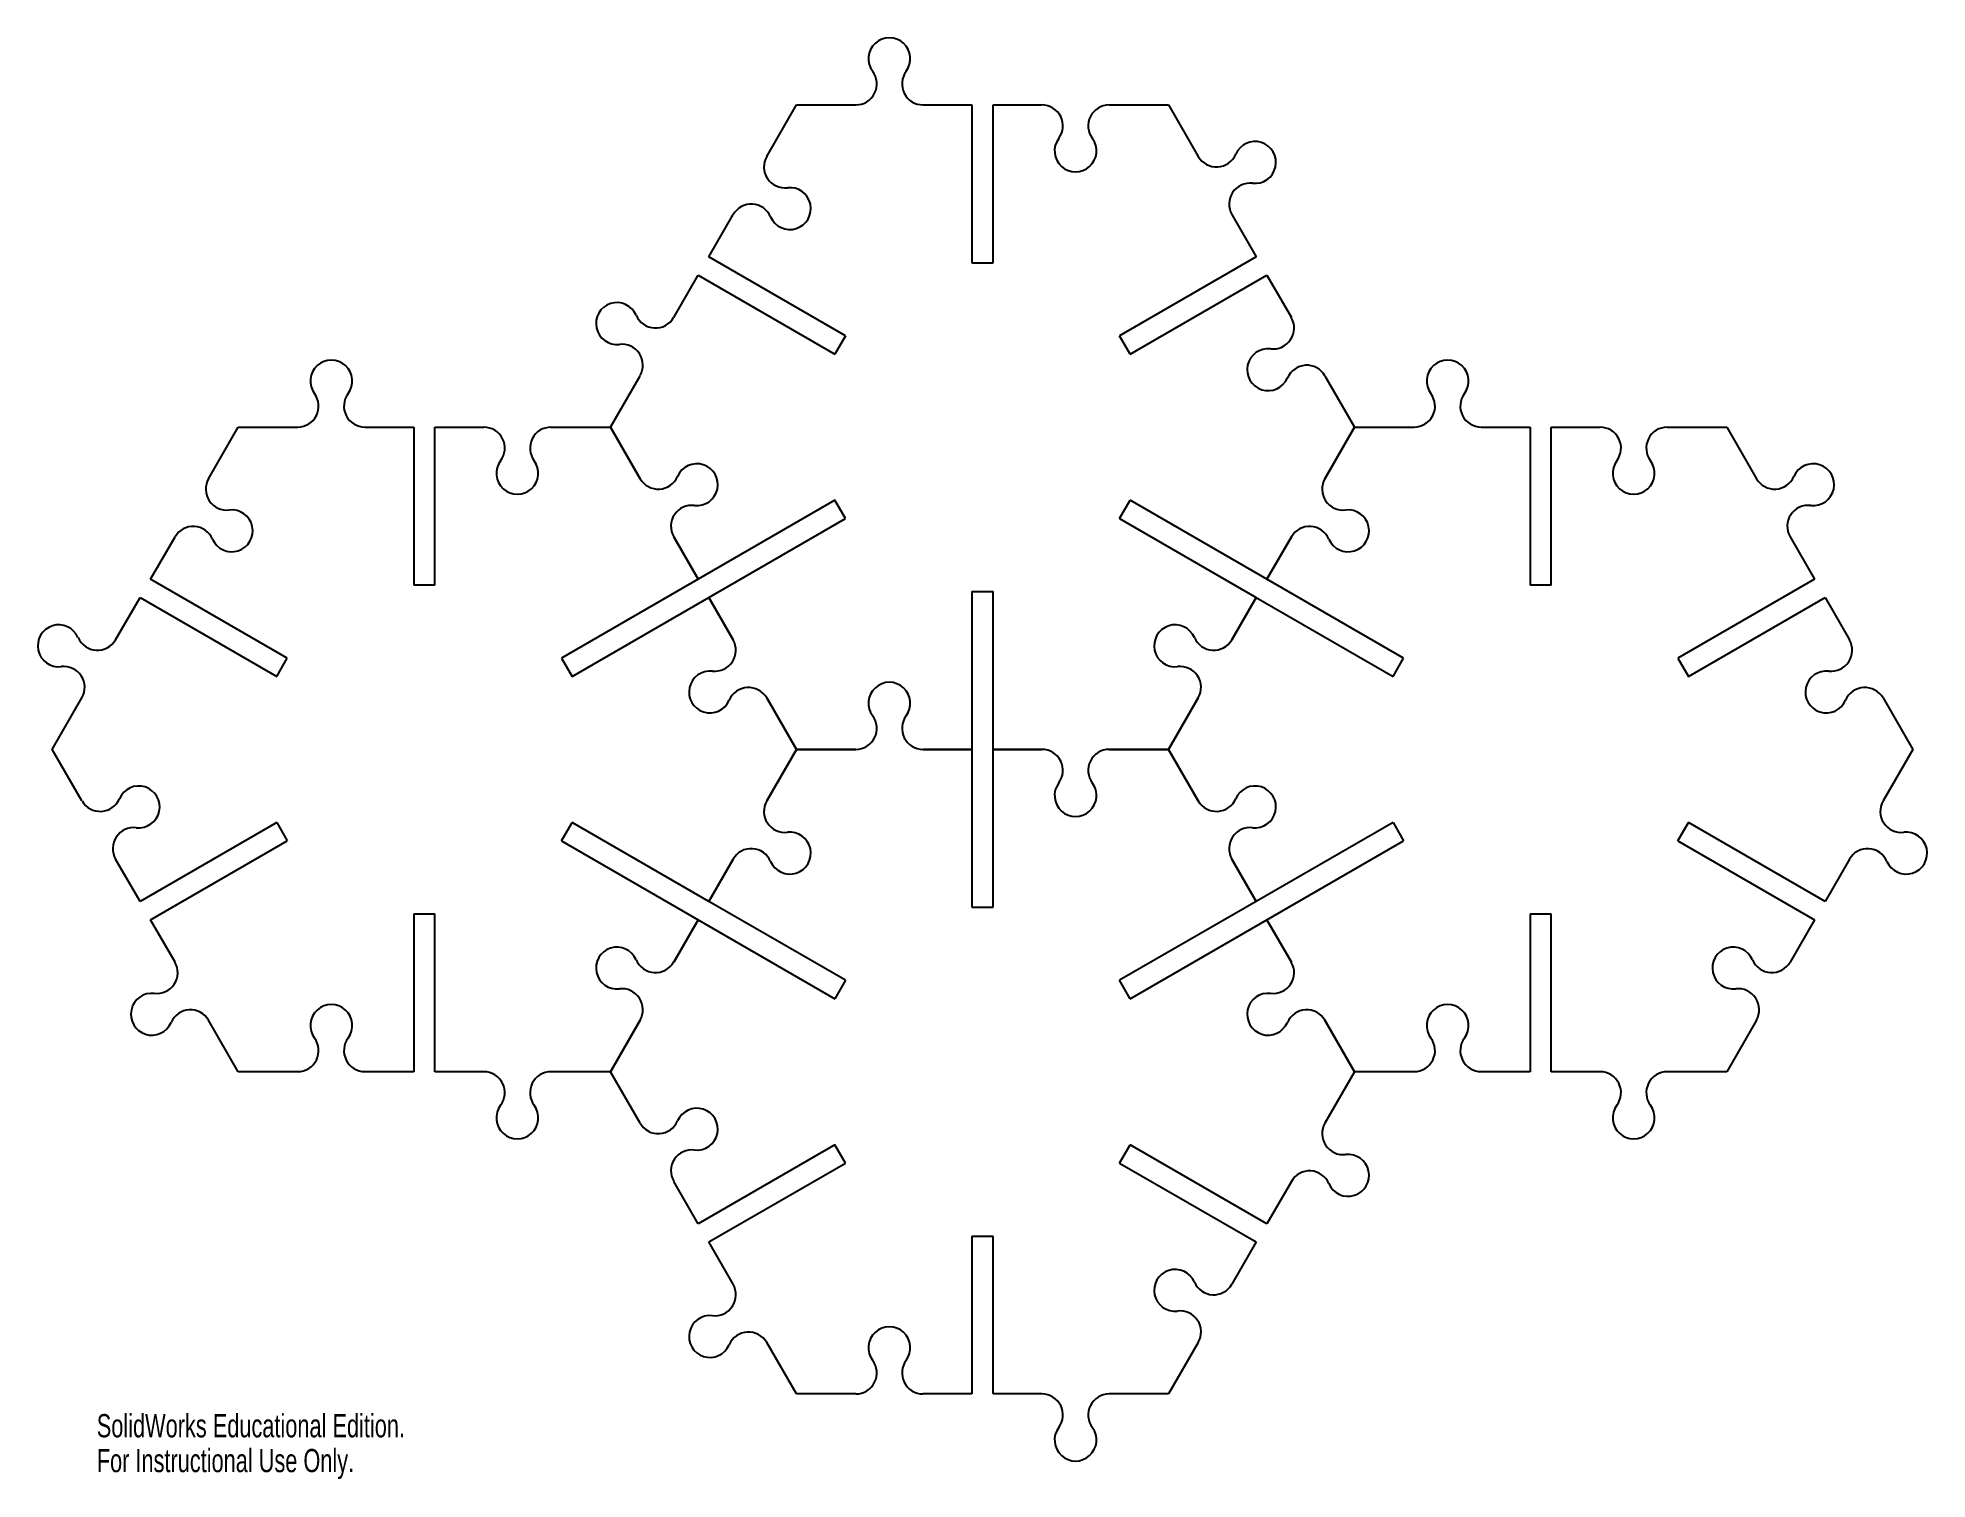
# Model space of a CAD drawing. Header units: inches. Extents: x -0.7 to 20.4, y 0 to 16.1.
import ezdxf

# ---------------------------------------------------------------- set-up
doc = ezdxf.new("R2010")
doc.units = ezdxf.units.IN
doc.header["$MEASUREMENT"] = 0
doc.styles.add('SLDTEXTSTYLE0', font='TXT', dxfattribs={"width": 0.7})

msp = doc.modelspace()

# ---------------------------------------------------------------- linework, layer by layer
at = {"color": 7, "linetype": 'Continuous'}
for p, q in [((7.484, 14.774), (7.816, 15.349)), ((7.816, 15.349), (8.48, 15.349)), ((9.23, 15.349), (9.777, 15.349)), ((9.777, 15.349), (9.777, 13.586)), ((10.013, 13.586), (10.013, 15.349)), ((10.013, 15.349), (10.559, 15.349)), ((11.309, 15.349), (11.973, 15.349)), ((11.973, 15.349), (12.305, 14.774)), ((6.836, 13.651), (7.109, 14.124)), ((12.68, 14.124), (12.953, 13.651)), ((8.363, 12.77), (6.836, 13.651)), ((9.777, 13.586), (10.013, 13.586)), ((12.953, 13.651), (11.426, 12.77)), ((6.445, 12.974), (6.718, 13.447)), ((6.718, 13.447), (8.245, 12.565)), ((11.544, 12.565), (13.071, 13.447)), ((13.071, 13.447), (13.345, 12.974)), ((8.363, 12.77), (8.245, 12.565)), ((11.544, 12.565), (11.426, 12.77)), ((5.738, 11.749), (6.07, 12.324)), ((13.72, 12.324), (14.052, 11.749)), ((1.249, 11.174), (1.581, 11.749)), ((1.581, 11.749), (2.245, 11.749)), ((2.995, 11.749), (3.541, 11.749)), ((3.541, 11.749), (3.541, 9.986)), ((3.777, 9.986), (3.777, 11.749)), ((3.777, 11.749), (4.324, 11.749)), ((5.074, 11.749), (5.738, 11.749)), ((6.07, 11.174), (5.738, 11.749)), ((5.738, 11.749), (6.07, 11.174)), ((14.052, 11.749), (13.72, 11.174)), ((13.72, 11.174), (14.052, 11.749)), ((14.052, 11.749), (14.716, 11.749)), ((15.466, 11.749), (16.012, 11.749)), ((16.012, 11.749), (16.012, 9.986)), ((16.248, 9.986), (16.248, 11.749)), ((16.248, 11.749), (16.794, 11.749)), ((17.544, 11.749), (18.209, 11.749)), ((18.209, 11.749), (18.541, 11.174)), ((8.245, 10.933), (6.718, 10.051)), ((8.363, 10.729), (8.245, 10.933)), ((11.426, 10.729), (11.544, 10.933)), ((13.071, 10.051), (11.544, 10.933)), ((6.836, 9.847), (8.363, 10.729)), ((11.426, 10.729), (12.953, 9.847)), ((0.601, 10.051), (0.874, 10.524)), ((6.718, 10.051), (6.445, 10.524)), ((6.445, 10.524), (6.718, 10.051)), ((13.345, 10.524), (13.071, 10.051)), ((13.071, 10.051), (13.345, 10.524)), ((18.916, 10.524), (19.189, 10.051)), ((2.128, 9.17), (0.601, 10.051)), ((3.777, 9.986), (3.541, 9.986)), ((6.718, 10.051), (5.191, 9.17)), ((14.599, 9.17), (13.071, 10.051)), ((16.248, 9.986), (16.012, 9.986)), ((19.189, 10.051), (17.662, 9.17)), ((0.21, 9.374), (0.483, 9.847)), ((0.483, 9.847), (2.01, 8.965)), ((5.309, 8.965), (6.836, 9.847)), ((7.109, 9.374), (6.836, 9.847)), ((6.836, 9.847), (7.109, 9.374)), ((9.777, 9.913), (9.777, 8.149)), ((9.777, 9.913), (10.013, 9.913)), ((10.013, 8.149), (10.013, 9.913)), ((12.953, 9.847), (12.68, 9.374)), ((12.68, 9.374), (12.953, 9.847)), ((12.953, 9.847), (14.481, 8.965)), ((17.78, 8.965), (19.307, 9.847)), ((19.307, 9.847), (19.58, 9.374)), ((2.01, 8.965), (2.128, 9.17)), ((5.191, 9.17), (5.309, 8.965)), ((14.481, 8.965), (14.599, 9.17)), ((17.662, 9.17), (17.78, 8.965)), ((-0.498, 8.149), (-0.165, 8.724)), ((7.816, 8.149), (7.484, 8.724)), ((7.484, 8.724), (7.816, 8.149)), ((12.305, 8.724), (11.973, 8.149)), ((11.973, 8.149), (12.305, 8.724)), ((19.955, 8.724), (20.287, 8.149)), ((-0.165, 7.574), (-0.498, 8.149)), ((7.484, 7.574), (7.816, 8.149)), ((7.816, 8.149), (7.484, 7.574)), ((8.48, 8.149), (7.816, 8.149)), ((7.816, 8.149), (8.48, 8.149)), ((9.777, 8.149), (9.23, 8.149)), ((9.23, 8.149), (9.777, 8.149)), ((9.777, 8.149), (9.777, 6.386)), ((10.559, 8.149), (10.013, 8.149)), ((10.013, 6.386), (10.013, 8.149)), ((10.013, 8.149), (10.559, 8.149)), ((11.973, 8.149), (11.309, 8.149)), ((11.309, 8.149), (11.973, 8.149)), ((11.973, 8.149), (12.305, 7.574)), ((12.305, 7.574), (11.973, 8.149)), ((20.287, 8.149), (19.955, 7.574)), ((2.01, 7.333), (0.483, 6.451)), ((2.01, 7.333), (2.128, 7.129)), ((5.191, 7.129), (5.309, 7.333)), ((6.836, 6.451), (5.309, 7.333)), ((14.481, 7.333), (12.953, 6.451)), ((14.481, 7.333), (14.599, 7.129)), ((17.662, 7.129), (17.78, 7.333)), ((19.307, 6.451), (17.78, 7.333)), ((0.601, 6.247), (2.128, 7.129)), ((5.191, 7.129), (6.718, 6.247)), ((13.071, 6.247), (14.599, 7.129)), ((17.662, 7.129), (19.189, 6.247)), ((0.483, 6.451), (0.21, 6.924)), ((6.836, 6.451), (7.109, 6.924)), ((7.109, 6.924), (6.836, 6.451)), ((12.68, 6.924), (12.953, 6.451)), ((12.953, 6.451), (12.68, 6.924)), ((19.58, 6.924), (19.307, 6.451)), ((8.363, 5.57), (6.836, 6.451)), ((9.777, 6.386), (10.013, 6.386)), ((12.953, 6.451), (11.426, 5.57)), ((0.874, 5.774), (0.601, 6.247)), ((3.541, 6.313), (3.541, 4.549)), ((3.541, 6.313), (3.777, 6.313)), ((3.777, 4.549), (3.777, 6.313)), ((6.445, 5.774), (6.718, 6.247)), ((6.718, 6.247), (6.445, 5.774)), ((6.718, 6.247), (8.245, 5.365)), ((11.544, 5.365), (13.071, 6.247)), ((13.071, 6.247), (13.345, 5.774)), ((13.345, 5.774), (13.071, 6.247)), ((16.012, 6.313), (16.012, 4.549)), ((16.012, 6.313), (16.248, 6.313)), ((16.248, 4.549), (16.248, 6.313)), ((19.189, 6.247), (18.916, 5.774)), ((8.363, 5.57), (8.245, 5.365)), ((11.544, 5.365), (11.426, 5.57)), ((1.581, 4.549), (1.249, 5.124)), ((5.738, 4.549), (6.07, 5.124)), ((6.07, 5.124), (5.738, 4.549)), ((13.72, 5.124), (14.052, 4.549)), ((14.052, 4.549), (13.72, 5.124)), ((18.541, 5.124), (18.209, 4.549)), ((2.245, 4.549), (1.581, 4.549)), ((3.541, 4.549), (2.995, 4.549)), ((4.324, 4.549), (3.777, 4.549)), ((5.738, 4.549), (5.074, 4.549)), ((6.07, 3.974), (5.738, 4.549)), ((14.052, 4.549), (13.72, 3.974)), ((14.716, 4.549), (14.052, 4.549)), ((16.012, 4.549), (15.466, 4.549)), ((16.794, 4.549), (16.248, 4.549)), ((18.209, 4.549), (17.544, 4.549)), ((8.245, 3.733), (6.718, 2.851)), ((8.363, 3.529), (8.245, 3.733)), ((11.426, 3.529), (11.544, 3.733)), ((13.071, 2.851), (11.544, 3.733)), ((6.836, 2.647), (8.363, 3.529)), ((11.426, 3.529), (12.953, 2.647)), ((6.718, 2.851), (6.445, 3.324)), ((13.345, 3.324), (13.071, 2.851)), ((7.109, 2.174), (6.836, 2.647)), ((9.777, 2.713), (9.777, 0.949)), ((9.777, 2.713), (10.013, 2.713)), ((10.013, 0.949), (10.013, 2.713)), ((12.953, 2.647), (12.68, 2.174)), ((7.816, 0.949), (7.484, 1.524)), ((12.305, 1.524), (11.973, 0.949)), ((8.48, 0.949), (7.816, 0.949)), ((9.777, 0.949), (9.23, 0.949)), ((10.559, 0.949), (10.013, 0.949)), ((11.973, 0.949), (11.309, 0.949))]:
    msp.add_line(p, q, dxfattribs=at)
for centre, start, end in [((8.855, 15.865), 323.1301, 216.8699), ((8.48, 15.584), 270, 36.8699), ((9.23, 15.584), 143.1301, 270), ((10.559, 15.115), 323.1301, 90), ((11.309, 15.115), 90, 216.8699), ((10.934, 14.834), 143.1301, 36.8699), ((12.508, 14.891), 210, 336.8699), ((12.939, 14.707), 263.1301, 156.8699), ((7.687, 14.657), 150, 276.8699), ((7.743, 14.191), 203.1301, 96.8699), ((12.883, 14.242), 83.1301, 210), ((7.312, 14.007), 23.1301, 150), ((5.811, 12.907), 23.1301, 276.8699), ((6.242, 13.091), 203.1301, 330), ((13.142, 12.857), 263.1301, 30), ((5.867, 12.442), 330, 96.8699), ((2.62, 12.265), 323.1301, 216.8699), ((13.085, 12.391), 83.1301, 336.8699), ((15.091, 12.265), 323.1301, 216.8699), ((13.517, 12.207), 30, 156.8699), ((2.245, 11.984), 270, 36.8699), ((2.995, 11.984), 143.1301, 270), ((14.716, 11.984), 270, 36.8699), ((15.466, 11.984), 143.1301, 270), ((4.324, 11.515), 323.1301, 90), ((5.074, 11.515), 90, 216.8699), ((16.794, 11.515), 323.1301, 90), ((17.544, 11.515), 90, 216.8699), ((4.699, 11.234), 143.1301, 36.8699), ((6.273, 11.291), 210, 336.8699), ((6.273, 11.291), 210, 336.8699), ((6.704, 11.107), 263.1301, 156.8699), ((6.704, 11.107), 263.1301, 156.8699), ((17.169, 11.234), 143.1301, 36.8699), ((18.744, 11.291), 210, 336.8699), ((19.175, 11.107), 263.1301, 156.8699), ((1.452, 11.057), 150, 276.8699), ((13.923, 11.057), 150, 276.8699), ((13.923, 11.057), 150, 276.8699), ((1.508, 10.591), 203.1301, 96.8699), ((6.648, 10.642), 83.1301, 210), ((6.648, 10.642), 83.1301, 210), ((13.979, 10.591), 203.1301, 96.8699), ((13.979, 10.591), 203.1301, 96.8699), ((19.119, 10.642), 83.1301, 210), ((1.077, 10.407), 23.1301, 150), ((13.548, 10.407), 23.1301, 150), ((13.548, 10.407), 23.1301, 150), ((-0.425, 9.307), 23.1301, 276.8699), ((12.046, 9.307), 23.1301, 276.8699), ((12.046, 9.307), 23.1301, 276.8699), ((0.007, 9.491), 203.1301, 330), ((6.906, 9.257), 263.1301, 30), ((6.906, 9.257), 263.1301, 30), ((12.477, 9.491), 203.1301, 330), ((12.477, 9.491), 203.1301, 330), ((19.377, 9.257), 263.1301, 30), ((-0.368, 8.842), 330, 96.8699), ((6.85, 8.791), 83.1301, 336.8699), ((6.85, 8.791), 83.1301, 336.8699), ((8.855, 8.665), 323.1301, 216.8699), ((8.855, 8.665), 323.1301, 216.8699), ((12.102, 8.842), 330, 96.8699), ((12.102, 8.842), 330, 96.8699), ((19.321, 8.791), 83.1301, 336.8699), ((7.281, 8.607), 30, 156.8699), ((7.281, 8.607), 30, 156.8699), ((19.752, 8.607), 30, 156.8699), ((8.48, 8.384), 270, 36.8699), ((8.48, 8.384), 270, 36.8699), ((9.23, 8.384), 143.1301, 270), ((9.23, 8.384), 143.1301, 270), ((10.559, 7.915), 323.1301, 90), ((10.559, 7.915), 323.1301, 90), ((11.309, 7.915), 90, 216.8699), ((11.309, 7.915), 90, 216.8699), ((0.038, 7.691), 210, 336.8699), ((0.469, 7.507), 263.1301, 156.8699), ((10.934, 7.634), 143.1301, 36.8699), ((10.934, 7.634), 143.1301, 36.8699), ((12.508, 7.691), 210, 336.8699), ((12.508, 7.691), 210, 336.8699), ((12.939, 7.507), 263.1301, 156.8699), ((12.939, 7.507), 263.1301, 156.8699), ((7.687, 7.457), 150, 276.8699), ((7.687, 7.457), 150, 276.8699), ((20.158, 7.457), 150, 276.8699), ((0.413, 7.042), 83.1301, 210), ((7.743, 6.991), 203.1301, 96.8699), ((7.743, 6.991), 203.1301, 96.8699), ((12.883, 7.042), 83.1301, 210), ((12.883, 7.042), 83.1301, 210), ((20.214, 6.991), 203.1301, 96.8699), ((7.312, 6.807), 23.1301, 150), ((7.312, 6.807), 23.1301, 150), ((19.783, 6.807), 23.1301, 150), ((5.811, 5.707), 23.1301, 276.8699), ((5.811, 5.707), 23.1301, 276.8699), ((18.282, 5.707), 23.1301, 276.8699), ((0.671, 5.657), 263.1301, 30), ((6.242, 5.891), 203.1301, 330), ((6.242, 5.891), 203.1301, 330), ((13.142, 5.657), 263.1301, 30), ((13.142, 5.657), 263.1301, 30), ((18.713, 5.891), 203.1301, 330), ((0.615, 5.191), 83.1301, 336.8699), ((2.62, 5.065), 323.1301, 216.8699), ((5.867, 5.242), 330, 96.8699), ((5.867, 5.242), 330, 96.8699), ((13.085, 5.191), 83.1301, 336.8699), ((13.085, 5.191), 83.1301, 336.8699), ((15.091, 5.065), 323.1301, 216.8699), ((18.338, 5.242), 330, 96.8699), ((1.046, 5.007), 30, 156.8699), ((13.517, 5.007), 30, 156.8699), ((13.517, 5.007), 30, 156.8699), ((2.245, 4.784), 270, 36.8699), ((2.995, 4.784), 143.1301, 270), ((14.716, 4.784), 270, 36.8699), ((15.466, 4.784), 143.1301, 270), ((4.324, 4.315), 323.1301, 90), ((5.074, 4.315), 90, 216.8699), ((16.794, 4.315), 323.1301, 90), ((17.544, 4.315), 90, 216.8699), ((4.699, 4.034), 143.1301, 36.8699), ((6.704, 3.907), 263.1301, 156.8699), ((17.169, 4.034), 143.1301, 36.8699), ((6.273, 4.091), 210, 336.8699), ((13.923, 3.857), 150, 276.8699), ((6.648, 3.442), 83.1301, 210), ((13.979, 3.391), 203.1301, 96.8699), ((13.548, 3.207), 23.1301, 150), ((12.046, 2.107), 23.1301, 276.8699), ((6.906, 2.057), 263.1301, 30), ((12.477, 2.291), 203.1301, 330), ((6.85, 1.591), 83.1301, 336.8699), ((8.855, 1.465), 323.1301, 216.8699), ((12.102, 1.642), 330, 96.8699), ((7.281, 1.407), 30, 156.8699), ((8.48, 1.184), 270, 36.8699), ((9.23, 1.184), 143.1301, 270), ((10.559, 0.715), 323.1301, 90), ((11.309, 0.715), 90, 216.8699), ((10.934, 0.434), 143.1301, 36.8699)]:
    msp.add_arc(centre, 0.234, start, end, dxfattribs=at)

# ---------------------------------------------------------------- texts
at = {"color": 7, "linetype": 'Continuous', "char_height": 0.2595, "attachment_point": 1, "style": 'SLDTEXTSTYLE0'}
for s, insert in [('SolidWorks Educational Edition.', (0, 0.724)), ('For Instructional Use Only.', (0, 0.335))]:
    msp.add_mtext(s, dxfattribs=dict(at, insert=insert))

doc.saveas('drawing.dxf')
